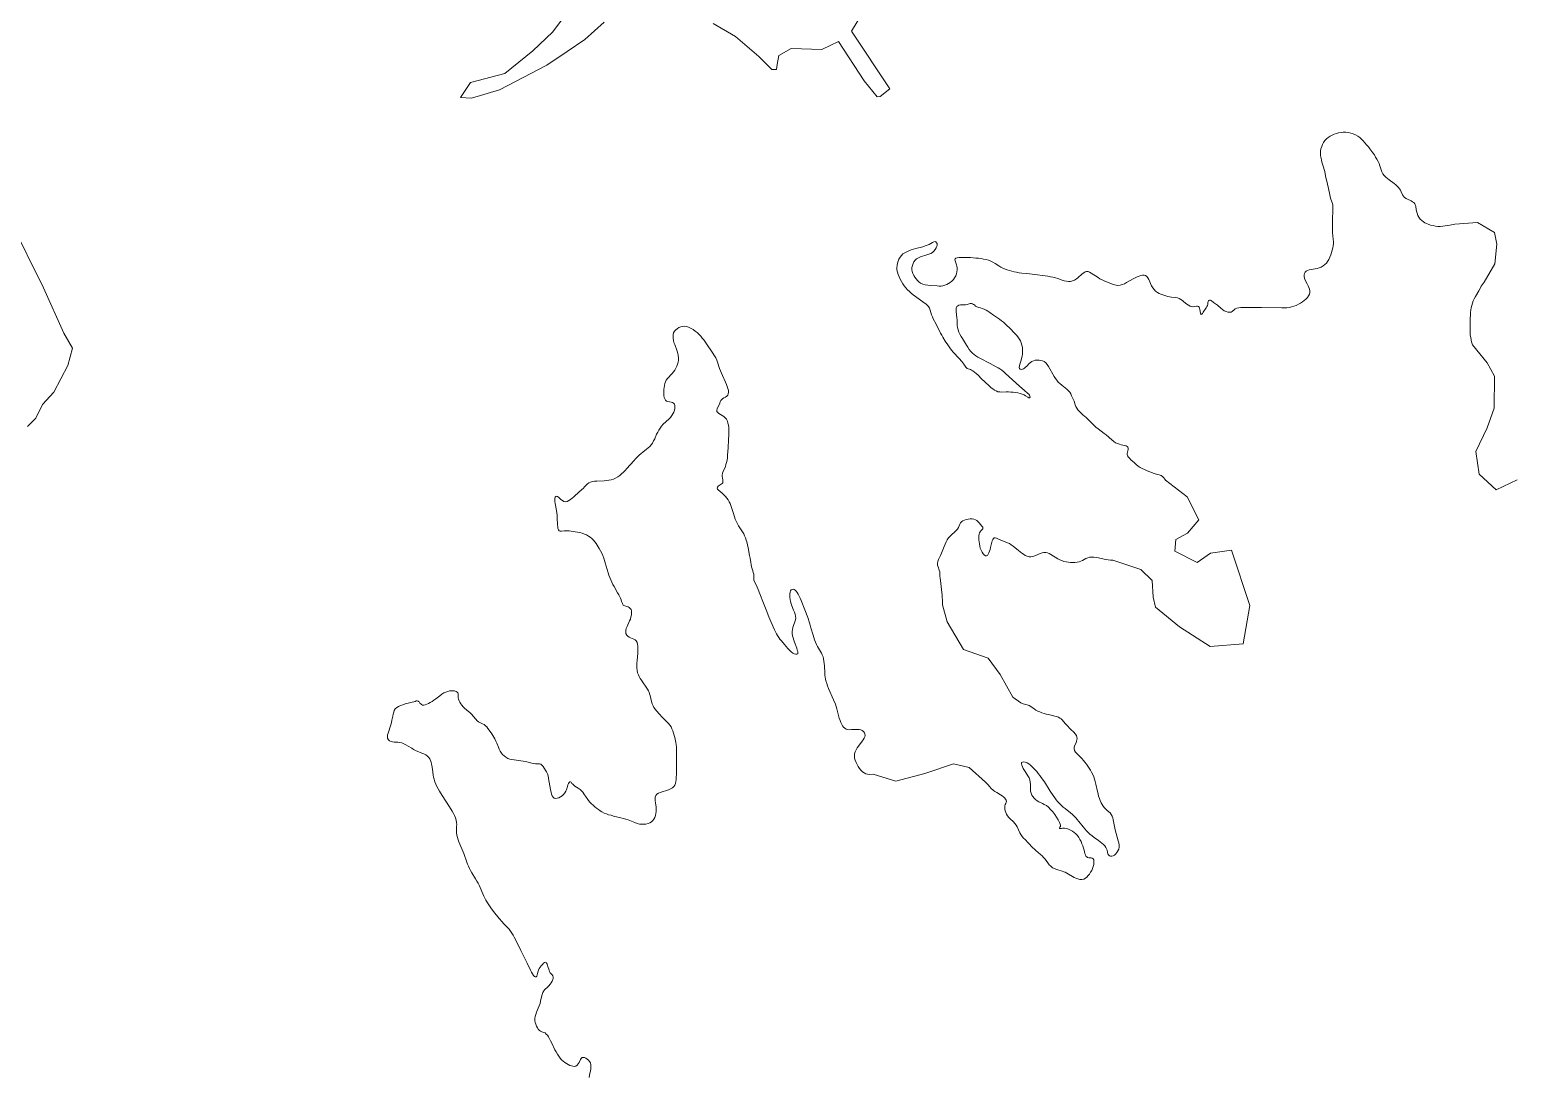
# Model space of a CAD drawing. Header units: metres. Extents: x 793723 to 812165, y 297650 to 314276.
# Drawn here: x 803831 to 805214, y 299625 to 300599 of the extents above; entities that cross this region are included whole.
import ezdxf

# ---------------------------------------------------------------- set-up
doc = ezdxf.new("R2010")
doc.units = ezdxf.units.M

msp = doc.modelspace()

# ---------------------------------------------------------------- linework, layer by layer
at = {"linetype": 'Continuous', "lineweight": 13}
for points in [[(804466.84, 300604.57), (804487.45, 300592.34), (804509.42, 300573.8), (804521.46, 300561.65), (804525.58, 300561.66), (804526.46, 300566.2), (804527.78, 300574.72), (804539.45, 300581.06), (804567.82, 300580.35), (804583.27, 300587.57), (804607.39, 300551.11), (804619.33, 300536.09), (804622, 300536.54), (804631.11, 300543.75), (804595.6, 300597.23), (804619.66, 300637.45)], [(804331.17, 300614.89), (804317.74, 300596.71), (804299.09, 300578.96), (804272.99, 300557.77), (804241.07, 300549.51), (804231.64, 300535.65), (804241.88, 300534.9), (804268.01, 300542.71), (804312.14, 300565.71), (804330.92, 300578.37), (804347.36, 300589.47), (804365.35, 300605.67)], [(805048.61, 300502.76), (805046.5, 300502.2), (805044.5, 300501.42), (805042.5, 300500.53), (805040.61, 300499.53), (805038.83, 300498.42), (805037.28, 300497.09), (805035.83, 300495.54), (805034.61, 300493.76), (805033.62, 300491.88), (805032.84, 300490), (805032.18, 300487.89), (805031.85, 300485.79), (805031.74, 300483.8), (805031.75, 300481.92), (805031.97, 300479.92), (805032.54, 300477.6), (805033.1, 300475.39), (805034.55, 300470.86), (805035.23, 300468.64), (805035.68, 300466.65), (805036.8, 300460.9), (805037.25, 300458.8), (805039.16, 300450.84), (805040.29, 300444.97), (805040.74, 300443.43), (805041.18, 300441.88), (805042.3, 300438.56), (805042.75, 300436.9), (805043.09, 300435.35), (805043.21, 300433.69), (805043.21, 300432.03), (805043.11, 300428.6), (805043.01, 300424.07), (805042.92, 300414.44), (805043.03, 300412), (805043.04, 300409.57), (805043.27, 300407.13)], [(805107.95, 300445.02), (805106.71, 300447.89), (805106.04, 300449.22), (805105.15, 300450.54), (805104.26, 300451.87), (805103.14, 300453.08), (805101.8, 300454.3), (805100.35, 300455.51), (805095.67, 300458.82), (805094.11, 300460.04), (805092.44, 300461.47), (805090.88, 300462.91), (805089.65, 300464.67), (805088.76, 300466.33), (805088.08, 300468.21), (805086.85, 300472.08), (805086.18, 300474.07), (805085.28, 300476.06), (805084.17, 300478.16), (805083.05, 300480.15), (805081.82, 300482.14), (805080.48, 300484.02), (805077.69, 300487.88), (805076.24, 300489.76), (805074.68, 300491.64), (805073.12, 300493.52), (805071.55, 300495.17), (805069.88, 300496.83), (805068.21, 300498.38), (805066.31, 300499.7), (805064.31, 300500.8), (805062.08, 300501.79), (805059.85, 300502.45), (805057.63, 300503), (805055.29, 300503.22), (805052.95, 300503.32), (805050.84, 300503.09), (805048.61, 300502.76)], [(805181.25, 300359.97), (805184.13, 300363.85), (805193.89, 300380.81), (805195.63, 300399.07), (805193.71, 300409.8), (805177.78, 300419.17), (805156.75, 300417.57), (805152.19, 300416.79), (805149.96, 300416.34), (805147.63, 300416), (805145.4, 300415.78), (805143.06, 300415.66), (805140.84, 300415.66), (805138.61, 300415.87), (805136.39, 300416.31), (805134.16, 300416.86), (805132.04, 300417.63), (805130.37, 300418.18), (805128.93, 300418.84), (805127.48, 300419.72), (805125.92, 300421.04), (805124.47, 300422.48), (805123.35, 300424.14), (805122.34, 300425.91), (805121.56, 300427.78), (805121, 300429.66), (805120.66, 300431.21), (805120.32, 300434.09), (805120.1, 300435.42), (805119.54, 300436.63), (805118.64, 300437.74), (805117.42, 300438.62), (805115.97, 300439.5), (805112.74, 300440.93), (805111.29, 300441.7), (805109.95, 300442.59), (805108.84, 300443.69), (805107.95, 300445.02)], [(803828.84, 300229.32), (803836.72, 300237.2), (803842.92, 300249.94), (803853.47, 300261.36), (803866.66, 300286.17), (803870.74, 300302.45), (803862.92, 300316.27), (803843.79, 300358.38), (803813.05, 300420.39)], [(805043.27, 300407.13), (805043.61, 300403.37), (805043.84, 300401.49), (805043.84, 300399.72), (805043.62, 300397.62), (805043.29, 300395.63), (805042.74, 300393.52), (805042.08, 300391.31), (805041.42, 300389.09), (805040.53, 300386.88), (805039.53, 300384.77), (805038.31, 300382.89), (805037.2, 300381.34), (805035.76, 300380.12), (805034.09, 300378.79), (805032.32, 300377.79), (805030.43, 300377.12), (805028.65, 300376.56), (805026.64, 300376.22), (805022.97, 300375.66), (805021.19, 300375.21), (805019.64, 300374.66), (805018.42, 300373.99), (805017.42, 300372.99), (805016.75, 300371.77), (805016.42, 300370.45), (805016.42, 300369.01), (805016.87, 300367.35), (805017.54, 300365.69), (805019.44, 300362.26), (805020.34, 300360.38), (805021.01, 300358.84), (805021.46, 300357.18), (805021.68, 300355.52), (805021.69, 300353.97), (805021.36, 300352.42), (805020.58, 300350.87), (805019.58, 300349.32)], [(804651.97, 300373.71), (804651.64, 300375.48), (804651.74, 300377.48), (804652.07, 300379.36), (804652.74, 300381.13), (804653.51, 300382.79), (804654.62, 300384.23), (804655.95, 300385.45), (804657.73, 300386.45), (804659.62, 300387.23), (804665.51, 300389.02), (804667.41, 300389.68), (804669.18, 300390.35), (804670.74, 300391.35), (804672.18, 300392.57), (804673.4, 300394.01), (804674.29, 300395.56), (804674.96, 300397), (804675.17, 300398.44), (804675.06, 300399.55), (804674.61, 300400.43), (804673.94, 300401.1), (804673.17, 300401.43), (804672.05, 300401.2), (804670.83, 300400.54), (804669.39, 300399.76), (804667.72, 300398.87), (804665.94, 300398.09), (804664.05, 300397.42), (804661.94, 300396.75), (804655.37, 300395.08), (804653.15, 300394.41), (804651.04, 300393.74), (804648.93, 300392.96), (804646.92, 300392.07), (804645.03, 300391.07), (804643.37, 300389.96), (804641.92, 300388.63)], [(804641.92, 300388.63), (804640.59, 300386.97), (804639.6, 300385.19), (804638.82, 300383.31), (804638.27, 300381.43), (804637.83, 300379.32), (804637.72, 300377.33), (804637.73, 300375.23), (804638.18, 300373.02), (804638.85, 300370.81), (804639.74, 300368.6), (804640.75, 300366.5), (804641.87, 300364.28), (804643.1, 300362.3), (804644.55, 300360.31), (804646, 300358.32), (804647.56, 300356.55), (804649.35, 300354.9), (804651.13, 300353.35), (804652.91, 300351.92), (804658.37, 300347.94), (804663.17, 300344.64), (804664.5, 300343.64), (804665.84, 300342.43), (804666.96, 300341.1), (804667.96, 300339.45), (804668.75, 300337.57), (804669.98, 300333.47), (804670.76, 300331.37), (804671.55, 300329.72), (804674.23, 300324.63), (804678.37, 300316.34), (804679.37, 300314.46), (804680.49, 300312.58), (804682.72, 300308.94), (804685.07, 300305.29), (804686.3, 300303.41), (804687.63, 300301.64)], [(804699.35, 300386.77), (804697.23, 300386.76), (804695.34, 300386.65), (804693.67, 300386.42), (804692.45, 300385.98), (804691.79, 300385.31), (804691.56, 300384.54), (804691.79, 300383.65), (804693.13, 300380), (804693.47, 300378.57), (804693.7, 300377.13), (804693.81, 300375.25), (804693.48, 300373.36), (804693.04, 300371.37), (804692.38, 300369.49), (804691.38, 300367.72), (804690.27, 300366.05), (804688.94, 300364.72), (804687.38, 300363.5), (804685.72, 300362.39), (804684.05, 300361.5), (804682.27, 300360.83), (804680.49, 300360.28), (804678.82, 300360.05), (804677.04, 300360.05), (804675.26, 300360.16), (804668.69, 300360.69), (804666.36, 300361.02), (804664.02, 300361.35), (804661.9, 300362.01), (804659.79, 300362.89), (804658.23, 300363.88), (804656.78, 300365.2), (804655.55, 300366.75), (804654.32, 300368.3), (804653.32, 300370.06), (804652.53, 300371.83), (804651.97, 300373.71)], [(804802.89, 300365.65), (804801, 300364.87), (804799.11, 300364.42), (804797.21, 300364.42), (804795.32, 300364.63), (804793.32, 300365.07), (804791.42, 300365.73), (804787.3, 300367.05), (804785.19, 300367.71), (804782.85, 300368.26), (804780.51, 300368.8), (804778.17, 300369.24), (804773.28, 300369.89), (804768.49, 300370.55), (804758.69, 300371.63), (804753.8, 300372.17), (804751.46, 300372.5), (804749.01, 300372.94), (804746.67, 300373.37), (804744.56, 300373.92), (804742.44, 300374.47), (804740.33, 300375.24), (804738.32, 300375.9), (804736.32, 300376.78), (804734.42, 300377.77), (804732.64, 300378.88), (804728.96, 300381.19), (804727.07, 300382.29), (804725.17, 300383.29), (804722.95, 300384.05), (804720.72, 300384.71), (804718.38, 300385.26), (804716.04, 300385.59), (804713.59, 300385.91), (804711.15, 300386.13), (804706.25, 300386.56), (804701.57, 300386.77), (804699.35, 300386.77)], [(804878.36, 300355.3), (804876.91, 300356.85), (804875.79, 300358.51), (804874.67, 300360.39), (804872.1, 300366.13), (804871.21, 300367.79), (804870.09, 300369.12), (804868.87, 300369.89), (804867.64, 300370.22), (804866.19, 300370.22), (804864.64, 300369.88), (804863.08, 300369.32), (804861.19, 300368.54), (804859.41, 300367.65), (804857.52, 300366.77), (804851.3, 300363.32), (804849.3, 300362.21), (804847.3, 300361.43), (804845.29, 300360.87), (804843.29, 300360.65), (804841.62, 300360.86), (804840.06, 300361.3), (804838.39, 300361.85), (804832.6, 300364.16), (804830.6, 300365.04), (804828.59, 300365.92), (804826.59, 300366.92), (804824.91, 300367.91), (804818.56, 300372.1), (804817, 300372.98), (804815.55, 300373.53), (804814.11, 300373.64), (804812.77, 300373.3), (804811.44, 300372.53), (804810.11, 300371.53), (804806.11, 300367.87), (804804.66, 300366.76), (804802.89, 300365.65)], [(804927.12, 300345.79), (804927.01, 300345.01), (804927.01, 300344.13), (804926.9, 300343.13), (804926.57, 300342.02), (804926.02, 300340.92), (804925.24, 300339.7), (804922.69, 300335.82), (804921.91, 300334.71), (804921.25, 300333.93), (804920.69, 300333.71), (804920.36, 300334.04), (804920.02, 300334.82), (804919.57, 300338.24), (804919.23, 300339.46), (804918.79, 300340.46), (804918.23, 300341.12), (804917.45, 300341.45), (804916.33, 300341.34), (804914.22, 300341), (804913.11, 300340.89), (804911.88, 300340.99), (804910.44, 300341.43), (804908.88, 300342.2), (804907.54, 300343.2), (804904.75, 300345.51), (804903.3, 300346.51), (804901.85, 300347.5), (804900.29, 300348.38), (804898.62, 300349.04), (804896.84, 300349.37), (804893.17, 300349.8), (804891.39, 300350.02), (804889.72, 300350.46), (804883.15, 300352.66), (804881.59, 300353.32), (804880.03, 300354.09), (804878.36, 300355.3)], [(805214.6, 300179.9), (805195.25, 300170.45), (805179.42, 300185.13), (805176.15, 300206.03), (805186.78, 300228.08), (805193.19, 300246.35), (805193.46, 300276.23), (805186.75, 300288.72), (805173.25, 300305.29), (805172.35, 300308.05), (805171.79, 300310.16), (805171.45, 300312.37), (805171.11, 300314.47), (805171, 300316.57), (805170.88, 300318.67), (805170.88, 300320.89), (805170.87, 300325.2), (805170.97, 300329.63), (805171.18, 300333.61), (805171.29, 300335.61), (805171.51, 300337.82), (805171.84, 300339.92), (805172.39, 300342.03), (805173.05, 300344.24), (805173.82, 300346.24), (805174.82, 300348.34), (805175.82, 300350.34), (805178.92, 300355.65), (805180.47, 300358.53), (805181.25, 300359.97)], [(804692.78, 300338.28), (804692.89, 300339.83), (804693.44, 300340.94), (804694.33, 300341.83), (804695.44, 300342.27), (804696.78, 300342.61), (804698.22, 300342.72), (804700.34, 300342.73), (804701.45, 300342.73), (804703.01, 300343.07), (804705.79, 300343.74), (804707.01, 300343.85), (804708.13, 300343.52), (804709.02, 300343.08), (804709.8, 300342.53), (804710.8, 300341.53), (804711.47, 300341.09), (804712.14, 300340.76), (804714.03, 300340.21), (804715.48, 300339.77), (804717.15, 300339.22), (804718.82, 300338.45), (804720.6, 300337.57), (804722.39, 300336.58), (804724.06, 300335.48), (804727.62, 300333.16), (804731.3, 300330.63), (804733.2, 300329.3), (804734.98, 300327.87), (804736.76, 300326.43), (804738.21, 300325.11), (804739.77, 300323.78), (804742.67, 300320.91), (804747.25, 300316.16), (804748.81, 300314.51), (804750.15, 300312.85), (804751.49, 300311.08), (804752.6, 300309.21)], [(804760.4, 300256.22), (804760.96, 300256.11), (804761.4, 300256.33), (804761.63, 300256.77), (804761.51, 300257.55), (804761.18, 300258.43), (804760.28, 300259.43), (804759.06, 300260.42), (804756.27, 300262.85), (804751.81, 300266.82), (804738.87, 300278.85), (804737.09, 300280.4), (804735.2, 300281.94), (804733.52, 300283.05), (804731.85, 300284.04), (804730.18, 300285.03), (804724.61, 300288.12), (804714.81, 300292.96), (804712.91, 300293.96), (804711.13, 300295.06), (804709.46, 300296.27), (804707.9, 300297.6), (804706.34, 300299.25), (804704.88, 300301.13), (804703.66, 300303.12), (804702.32, 300305.11), (804698.63, 300311.19), (804697.51, 300313.17), (804696.4, 300315.27), (804695.39, 300317.26), (804694.61, 300319.37), (804694.04, 300321.47), (804693.82, 300323.24), (804693.81, 300325.01), (804693.69, 300328.55), (804693.58, 300330.65), (804692.9, 300336.51), (804692.78, 300338.28)], [(805019.58, 300349.32), (805018.14, 300347.87), (805016.59, 300346.54), (805014.92, 300345.32), (805013.03, 300344.1), (805011.14, 300343.1), (805009.14, 300342.1), (805007.03, 300341.32), (805004.91, 300340.65), (805002.8, 300340.2), (805000.47, 300339.98), (804998.24, 300339.86), (804995.9, 300339.86), (804976.76, 300340.15), (804969.31, 300340.13), (804964.41, 300340.23), (804959.74, 300340.22), (804957.62, 300340.1), (804955.62, 300339.88), (804953.84, 300339.43), (804952.28, 300338.87), (804951.28, 300338.1), (804949.51, 300336.43), (804948.51, 300335.88), (804947.17, 300335.65), (804945.61, 300335.76), (804943.94, 300336.31), (804942.27, 300337.08), (804940.6, 300338.18), (804939.04, 300339.4), (804935.92, 300342.16), (804932.13, 300344.91), (804930.12, 300346.57), (804929.34, 300347.01), (804928.56, 300347.01), (804927.9, 300346.78), (804927.45, 300346.34), (804927.12, 300345.79)], [(804430.77, 300317.99), (804429.99, 300316.55), (804429.55, 300315), (804429.44, 300313.23), (804429.56, 300311.46), (804429.89, 300309.58), (804430.34, 300307.7), (804431.02, 300305.6), (804433.26, 300299.41), (804433.93, 300297.31), (804434.38, 300295.32), (804434.61, 300293.21), (804434.5, 300291.22), (804434.17, 300289.23), (804433.62, 300287.35), (804432.95, 300285.46), (804432.07, 300283.69), (804431.07, 300281.92), (804429.85, 300280.15), (804428.63, 300278.59), (804427.19, 300277.04), (804425.74, 300275.6), (804424.3, 300274.05), (804423.19, 300272.38), (804422.42, 300270.94), (804421.86, 300269.28), (804421.42, 300267.62), (804421.09, 300265.63), (804420.87, 300263.75), (804420.77, 300261.76), (804420.77, 300259.87), (804421, 300258.1), (804421.22, 300256.44), (804421.78, 300255.01), (804422.57, 300253.9), (804423.46, 300253.13), (804424.68, 300252.58), (804426.13, 300252.25)], [(804476.75, 300256.02), (804478.2, 300256.79), (804479.42, 300257.68), (804480.31, 300258.68), (804480.86, 300259.9), (804481.08, 300261.23), (804480.97, 300262.89), (804480.52, 300264.66), (804479.84, 300266.65), (804479.06, 300268.53), (804478.17, 300270.63), (804475.37, 300276.82), (804474.48, 300278.92), (804473.58, 300281.13), (804472.8, 300283.23), (804470.89, 300289.31), (804470.22, 300291.19), (804469.21, 300293.29), (804468.1, 300295.28), (804465.86, 300298.71), (804460.73, 300306.22), (804458.05, 300309.98), (804456.71, 300311.74), (804455.26, 300313.51), (804453.7, 300315.17), (804451.91, 300316.82), (804450.13, 300318.26), (804448.23, 300319.58), (804446.23, 300320.68), (804444.33, 300321.68), (804442.33, 300322.33), (804440.33, 300322.66), (804438.43, 300322.55), (804436.65, 300322.1), (804434.99, 300321.43), (804433.32, 300320.43), (804431.99, 300319.32), (804430.77, 300317.99)], [(804687.63, 300301.64), (804688.86, 300299.99), (804690.2, 300298.44), (804695.67, 300292.59), (804698.12, 300289.83), (804699.13, 300288.5), (804700.02, 300287.29), (804701.81, 300284.63), (804702.47, 300284.08), (804703.14, 300283.53), (804706.04, 300282.32), (804707.15, 300281.77), (804708.38, 300281.11), (804709.94, 300279.89), (804711.5, 300278.57), (804713.17, 300277.02), (804716.41, 300273.82), (804719.42, 300271.06), (804723.99, 300266.87), (804725.44, 300265.54), (804726.89, 300264.33), (804728.45, 300263.34), (804730.01, 300262.46), (804731.68, 300261.8), (804733.46, 300261.58), (804735.35, 300261.47), (804739.36, 300261.59), (804741.47, 300261.6), (804743.7, 300261.49), (804745.93, 300261.27), (804748.15, 300261.06), (804750.27, 300260.62), (804752.38, 300260.18), (804754.28, 300259.52), (804756.06, 300258.86), (804757.39, 300258.09), (804759.51, 300256.66), (804760.4, 300256.22)], [(804752.6, 300309.21), (804753.39, 300307.22), (804753.95, 300305.22), (804754.4, 300303.01), (804754.52, 300300.91), (804754.63, 300298.7), (804754.41, 300296.59), (804754.2, 300294.71), (804753.75, 300292.83), (804753.2, 300291.06), (804752.21, 300287.4), (804751.77, 300285.74), (804751.55, 300284.3), (804751.77, 300283.31), (804752.44, 300282.76), (804753.33, 300282.54), (804754.56, 300282.76), (804755.56, 300283.21), (804756.45, 300283.76), (804757.45, 300284.65), (804758.56, 300285.65), (804760.66, 300287.98), (804761.89, 300288.98), (804763.11, 300289.86), (804764.78, 300290.53), (804766.44, 300290.98), (804768.34, 300291.09), (804770.12, 300291.1), (804771.68, 300290.88), (804773.23, 300290.44), (804774.68, 300289.78), (804776.13, 300288.57), (804777.36, 300287.02), (804778.59, 300285.25), (804783.95, 300276.08), (804785.18, 300274.2), (804786.41, 300272.43), (804787.74, 300270.78)], [(804787.74, 300270.78), (804789.31, 300269.34), (804790.98, 300268.02), (804794.21, 300265.37), (804795.88, 300264.15), (804797.22, 300262.72), (804798.56, 300261.28), (804799.45, 300259.74), (804800.24, 300258.08), (804802.47, 300252.99), (804803.59, 300249.68), (804804.27, 300248.02), (804805.05, 300246.47), (804806.16, 300244.81), (804807.61, 300243.38), (804809.06, 300241.83), (804810.63, 300240.4), (804813.86, 300237.64), (804815.42, 300236.2), (804816.98, 300234.77), (804819.55, 300231.9), (804821.11, 300230.35), (804822.89, 300228.8), (804824.79, 300227.37), (804830.47, 300222.96), (804832.37, 300221.52), (804837.61, 300217), (804839.39, 300215.56), (804841.18, 300214.35), (804842.96, 300213.47), (804844.63, 300212.81), (804846.41, 300212.37), (804849.53, 300211.71), (804850.86, 300211.27), (804851.98, 300210.83), (804852.65, 300210.28), (804852.87, 300209.62), (804852.87, 300208.84)], [(804475.71, 300177.11), (804475.93, 300178.11), (804475.81, 300179.33), (804475.36, 300181.65), (804475.14, 300182.87), (804475.14, 300184.2), (804475.47, 300185.86), (804476.02, 300187.52), (804478.12, 300192.28), (804478.67, 300193.94), (804479.23, 300196.05), (804479.67, 300198.15), (804480, 300200.36), (804480.21, 300202.58), (804480.75, 300209.66), (804481.18, 300216.85), (804481.28, 300221.61), (804481.39, 300223.94), (804481.38, 300226.26), (804481.27, 300228.47), (804481.04, 300230.58), (804480.59, 300232.57), (804480.03, 300234.45), (804479.25, 300236.1), (804478.02, 300237.43), (804476.57, 300238.64), (804472.11, 300241.4), (804471, 300242.39), (804470.33, 300243.39), (804470.21, 300244.6), (804470.54, 300245.93), (804471.21, 300247.37), (804472.54, 300250.25), (804473.42, 300252.47), (804473.87, 300253.47), (804474.42, 300254.35), (804475.53, 300255.24), (804476.75, 300256.02)], [(804426.13, 300252.25), (804427.58, 300252.03), (804428.91, 300251.7), (804430.03, 300251.15), (804430.7, 300250.27), (804431.03, 300249.05), (804431.15, 300247.72), (804431.04, 300246.18), (804430.71, 300244.51), (804430.16, 300242.85), (804429.38, 300241.19), (804428.38, 300239.64), (804427.05, 300237.87), (804425.5, 300236.31), (804420.39, 300231.43), (804418.84, 300229.77), (804417.39, 300228), (804416.17, 300226.11), (804415.18, 300224.12), (804414.18, 300222.12), (804412.41, 300218.03), (804411.41, 300216.03), (804410.41, 300214.04), (804409.19, 300212.26), (804407.86, 300210.82), (804406.31, 300209.49), (804404.75, 300208.16), (804401.42, 300205.61), (804399.75, 300204.28), (804397.98, 300202.61), (804396.31, 300201.06), (804394.65, 300199.28), (804392.98, 300197.51), (804386.54, 300190.3), (804384.88, 300188.53), (804383.32, 300186.86), (804381.55, 300185.2), (804379.88, 300183.76)], [(804852.87, 300208.84), (804852.76, 300208.07), (804852.1, 300205.63), (804851.77, 300204.41), (804851.88, 300203.2), (804852.33, 300202.09), (804853.11, 300200.88), (804854.23, 300199.66), (804855.46, 300198.45), (804858.58, 300195.47), (804860.36, 300193.92), (804862.26, 300192.49), (804864.04, 300191.38), (804865.93, 300190.28), (804867.94, 300189.29), (804869.94, 300188.41), (804871.95, 300187.53), (804873.95, 300186.76), (804875.96, 300185.99), (804877.85, 300185.44), (804881.75, 300184.34), (804883.42, 300183.68), (804884.76, 300182.8), (804885.98, 300181.7), (804886.88, 300180.48), (804887.66, 300179.38), (804907.61, 300164.04), (804918.68, 300142.49), (804908.02, 300130.29), (804897.13, 300124.4), (804896.15, 300113.44), (804917.1, 300102.98), (804929.54, 300111.64), (804948.9, 300114.34), (804966.15, 300062.92), (804959.78, 300027.16), (804928.96, 300024.77), (804900.54, 300042.96)], [(804379.88, 300183.76), (804377.99, 300182.43), (804376.1, 300181.32), (804374.1, 300180.43), (804371.99, 300179.87), (804369.76, 300179.42), (804367.54, 300179.08), (804365.32, 300178.86), (804358.64, 300178.62), (804356.53, 300178.39), (804354.52, 300178.17), (804352.74, 300177.61), (804351.08, 300176.94), (804349.74, 300175.83), (804347.19, 300173.28), (804346.08, 300172.06), (804342.19, 300168.62), (804337.31, 300164.08), (804335.75, 300162.74), (804334.09, 300161.41), (804332.53, 300160.41), (804330.97, 300159.75), (804329.53, 300159.41), (804327.97, 300159.74), (804326.52, 300160.51), (804325.18, 300161.5), (804322.95, 300163.6), (804321.95, 300164.37), (804321.06, 300164.59), (804320.39, 300164.37), (804319.95, 300163.7), (804319.62, 300162.82), (804319.51, 300161.38), (804319.62, 300159.61), (804319.96, 300157.73), (804321.2, 300151.31), (804321.43, 300148.99), (804321.66, 300146.78)], [(804502.48, 300098.94), (804502.03, 300100.93), (804501.69, 300102.81), (804501.13, 300107.01), (804500.68, 300109.34), (804499.21, 300116.42), (804497.98, 300122.06), (804497.53, 300123.72), (804496.86, 300125.71), (804496.07, 300127.58), (804495.18, 300129.46), (804494.17, 300131.34), (804492.94, 300133.22), (804490.49, 300136.87), (804489.37, 300138.75), (804488.36, 300140.63), (804487.81, 300141.95), (804487.36, 300143.28), (804485.68, 300148.59), (804484.33, 300152.24), (804483.1, 300155.88), (804482.54, 300157.76), (804481.76, 300159.42), (804480.75, 300161.19), (804479.64, 300162.74), (804478.41, 300164.17), (804477.07, 300165.61), (804475.62, 300166.93), (804472.94, 300169.25), (804471.72, 300170.24), (804470.94, 300171.24), (804470.6, 300172.12), (804470.82, 300173.01), (804471.38, 300173.78), (804472.26, 300174.56), (804474.26, 300175.78), (804475.15, 300176.34), (804475.71, 300177.11)], [(804321.66, 300146.78), (804321.77, 300144.45), (804322.01, 300138.04), (804322.24, 300136.15), (804322.46, 300134.5), (804322.91, 300133.17), (804323.58, 300132.28), (804324.58, 300131.96), (804325.81, 300131.96), (804328.14, 300132.3), (804329.48, 300132.41), (804331.15, 300132.41), (804332.82, 300132.31), (804334.71, 300132.09), (804338.49, 300131.43), (804342.72, 300130.67), (804344.95, 300130.12), (804347.18, 300129.35), (804348.96, 300128.58), (804350.74, 300127.48), (804352.41, 300126.37), (804353.98, 300125.05), (804355.42, 300123.61), (804356.88, 300122.07), (804357.99, 300120.63), (804359, 300119.09), (804359.89, 300117.54), (804360.9, 300115.88), (804362.01, 300113.78), (804363.13, 300111.57), (804364.14, 300109.25), (804365.03, 300106.93), (804365.82, 300104.72), (804366.49, 300102.5), (804369.18, 300093.21), (804369.85, 300091), (804370.64, 300088.79), (804371.53, 300086.58)], [(804713.97, 300123.87), (804713.96, 300125.75), (804714.07, 300127.53), (804714.18, 300129.07), (804714.62, 300130.4), (804715.06, 300131.4), (804715.62, 300132.07), (804716.17, 300132.73), (804716.84, 300133.18), (804717.28, 300133.73), (804717.73, 300134.28), (804717.72, 300134.84), (804717.5, 300135.72), (804716.83, 300136.61), (804714.15, 300139.7), (804713.26, 300140.8), (804712.14, 300141.8), (804710.92, 300142.57), (804709.36, 300143.12), (804707.58, 300143.33), (804705.8, 300143.44), (804703.91, 300143.22), (804702.13, 300142.88), (804700.46, 300142.32), (804699.13, 300141.77), (804698.01, 300140.99), (804697.01, 300139.88), (804696.35, 300138.44), (804694.91, 300135.45), (804694.02, 300134.01), (804692.91, 300132.57), (804691.58, 300131.24), (804688.58, 300128.57), (804687.14, 300127.24), (804685.81, 300125.69), (804684.48, 300123.92), (804683.48, 300121.92), (804682.48, 300119.82)], [(804682.48, 300119.82), (804681.6, 300117.71), (804679.05, 300111.4), (804678.17, 300109.41), (804676.39, 300105.53), (804675.73, 300103.76), (804675.4, 300101.99), (804675.52, 300100.33), (804675.97, 300098.67), (804677.08, 300095.68), (804677.53, 300094.24), (804677.76, 300092.92), (804677.77, 300090.15), (804677.88, 300088.16), (804678.11, 300086.17), (804679.47, 300074.99), (804679.7, 300072.67), (804679.92, 300070.35), (804680.04, 300067.91), (804680.05, 300063.6), (804684.54, 300047.78), (804699.73, 300021.92), (804722.67, 300013.9), (804733.72, 299998.54), (804745.68, 299977.54), (804752.92, 299972.25), (804755.26, 299971.26), (804758.94, 299970.27), (804760.61, 299969.72), (804762.17, 299968.84), (804765.29, 299966.63), (804766.96, 299965.53), (804768.74, 299964.54), (804770.64, 299963.77), (804772.53, 299963), (804774.64, 299962.34), (804776.65, 299961.68), (804778.76, 299961.24)], [(804764.08, 300108.49), (804762.41, 300108.16), (804760.74, 300108.15), (804758.96, 300108.59), (804757.17, 300109.47), (804755.39, 300110.58), (804753.83, 300111.68), (804750.71, 300114.11), (804745.92, 300118.08), (804744.13, 300119.29), (804742.46, 300120.4), (804740.57, 300121.28), (804736.89, 300122.6), (804735.11, 300123.26), (804730.43, 300125.46), (804729.21, 300125.9), (804728.21, 300125.79), (804727.43, 300125.23), (804726.87, 300124.34), (804726.43, 300123.13), (804725.99, 300121.8), (804724.89, 300116.82), (804724.45, 300115.04), (804723.89, 300113.27), (804723.34, 300111.72), (804722.56, 300110.5), (804721.9, 300109.51), (804721.01, 300109.06), (804720.01, 300109.17), (804719.01, 300109.83), (804717.89, 300111.05), (804716.88, 300112.48), (804715.99, 300114.25), (804715.21, 300116.13), (804714.76, 300118.12), (804714.42, 300120.11), (804714.19, 300121.99), (804713.97, 300123.87)], [(804900.54, 300042.96), (804878.24, 300061.17), (804876.11, 300070.68), (804875.18, 300086.17), (804864.7, 300096.33), (804838.53, 300105.01), (804836.42, 300105.12), (804834.19, 300105.33), (804831.85, 300105.77), (804825.17, 300107.19), (804823.06, 300107.52), (804820.94, 300107.85), (804818.83, 300107.95), (804816.82, 300107.73), (804815.27, 300107.17), (804813.6, 300106.5), (804810.49, 300104.84), (804808.82, 300104.06), (804807.15, 300103.5), (804805.26, 300103.05), (804803.37, 300102.83), (804801.37, 300102.71), (804799.25, 300102.82), (804797.25, 300103.04), (804795.13, 300103.47), (804793.13, 300103.91), (804791.13, 300104.57), (804789.23, 300105.34), (804787.45, 300106.22), (804780.88, 300110.3), (804779.32, 300111.18), (804777.76, 300111.85), (804776.09, 300112.17), (804774.42, 300112.17), (804772.75, 300111.72), (804770.97, 300111.17), (804765.86, 300109.05), (804764.08, 300108.49)], [(804542.37, 300028.65), (804544.49, 300023.01), (804545.05, 300021.35), (804545.5, 300019.91), (804545.62, 300018.7), (804545.4, 300017.81), (804544.62, 300017.48), (804543.62, 300017.48), (804542.28, 300017.91), (804540.94, 300018.58), (804539.38, 300019.79), (804537.82, 300021.22), (804536.15, 300022.88), (804534.59, 300024.65), (804533.02, 300026.53), (804530.23, 300029.95), (804528.89, 300031.61), (804527.78, 300033.15), (804526.66, 300034.81), (804525.66, 300036.58), (804524.76, 300038.35), (804523.87, 300040.23), (804520.4, 300047.96), (804518.61, 300052.17), (804516.04, 300058.91), (804513.57, 300065.1), (804510.33, 300073.73), (804508.76, 300077.82), (804507.87, 300079.81), (804506.97, 300081.58), (804505.29, 300084.78), (804504.73, 300086.33), (804504.62, 300087.66), (804504.5, 300090.42), (804504.5, 300091.86), (804504.16, 300093.52), (804503.6, 300095.18), (804502.48, 300098.94)], [(804371.53, 300086.58), (804372.43, 300084.48), (804373.55, 300082.49), (804374.66, 300080.5), (804377.9, 300074.75), (804379.02, 300072.88), (804379.91, 300071), (804380.59, 300069.56), (804381.14, 300068.12), (804381.59, 300066.68), (804382.38, 300064.58), (804382.71, 300063.81), (804383.16, 300063.15), (804383.83, 300062.71), (804384.5, 300062.49), (804386.5, 300061.94), (804387.61, 300061.5), (804388.62, 300060.84), (804389.62, 300060.06), (804390.4, 300059.18), (804390.85, 300057.74), (804390.96, 300056.08), (804390.75, 300054.2), (804390.31, 300052.21), (804389.75, 300050.21), (804388.98, 300048.44), (804386.65, 300043.13), (804385.99, 300041.46), (804385.55, 300039.8), (804385.44, 300038.25), (804385.67, 300036.7), (804386.34, 300035.27), (804387.34, 300034.16), (804388.57, 300033.28), (804389.9, 300032.62), (804392.91, 300031.52), (804394.14, 300030.75), (804395.25, 300029.87)], [(804554.78, 300051.58), (804552.09, 300058.66), (804548.51, 300067.62), (804547.73, 300069.61), (804546.83, 300071.6), (804545.94, 300073.36), (804545.04, 300074.91), (804544.15, 300076.24), (804543.04, 300077.23), (804542.14, 300077.67), (804541.14, 300077.89), (804540.25, 300077.78), (804539.47, 300077.33), (804538.81, 300076.45), (804538.37, 300075.23), (804538.15, 300073.68), (804538.04, 300072.02), (804538.04, 300070.25), (804538.27, 300068.37), (804538.61, 300066.49), (804539.28, 300064.5), (804539.95, 300062.51), (804541.63, 300058.53), (804542.41, 300056.65), (804542.97, 300054.77), (804543.42, 300052.89), (804543.54, 300051.01), (804543.32, 300049.34), (804542.77, 300047.57), (804541.44, 300044.14), (804540.89, 300042.37), (804540.45, 300040.6), (804540.23, 300038.71), (804540.34, 300036.72), (804540.68, 300034.73), (804541.13, 300032.63), (804541.69, 300030.64), (804542.37, 300028.65)], [(804590.51, 299947.87), (804589.28, 299948.64), (804588.17, 299949.63), (804587.17, 299950.85), (804586.38, 299952.17), (804585.49, 299954.05), (804584.82, 299955.93), (804584.14, 299958.03), (804581.9, 299966.66), (804581.23, 299968.87), (804580.44, 299970.86), (804578.88, 299974.95), (804574.18, 299985.67), (804573.17, 299988), (804572.39, 299990.32), (804571.71, 299992.64), (804571.38, 299994.3), (804571.04, 299996.07), (804570.81, 299997.84), (804570.7, 300000.05), (804570.35, 300006.69), (804570.12, 300008.9), (804569.89, 300011.12), (804569.55, 300013.22), (804568.99, 300015.21), (804568.32, 300016.87), (804567.54, 300018.41), (804566.76, 300019.96), (804563.74, 300024.82), (804562.85, 300026.59), (804561.84, 300028.58), (804561.06, 300030.79), (804560.38, 300033.01), (804559.71, 300035.22), (804557.8, 300042.07), (804557.13, 300044.4), (804556.46, 300046.83), (804554.78, 300051.58)], [(804395.25, 300029.87), (804396.03, 300028.54), (804396.48, 300026.88), (804396.71, 300025), (804396.83, 300023.01), (804396.72, 300020.79), (804396.61, 300018.58), (804396.07, 300011.72), (804395.86, 300009.28), (804395.86, 300006.96), (804395.87, 300004.75), (804396.09, 300002.42), (804396.54, 300000.32), (804397.22, 299998.44), (804398, 299996.67), (804399, 299995.02), (804400.01, 299993.25), (804401.13, 299991.7), (804404.59, 299986.73), (804405.7, 299985.07), (804406.6, 299983.41), (804407.16, 299982.09), (804407.6, 299980.76), (804408.16, 299978.99), (804409.51, 299973.46), (804410.07, 299971.47), (804410.86, 299969.59), (804411.75, 299968.04), (804412.76, 299966.39), (804413.98, 299964.95), (804416.55, 299961.86), (804419.34, 299958.88), (804423.69, 299954.46), (804425.14, 299952.91), (804426.37, 299951.37), (804427.59, 299949.82), (804428.49, 299948.16), (804429.38, 299946.17)], [(804240.61, 299962.9), (804237.27, 299965.88), (804235.6, 299967.31), (804234.37, 299968.64), (804233.14, 299969.96), (804232.14, 299971.29), (804231.24, 299972.73), (804230.46, 299974.16), (804229.9, 299975.6), (804229.68, 299976.93), (804229.67, 299979.58), (804229.56, 299980.69), (804229.22, 299981.57), (804228.66, 299982.24), (804227.66, 299982.9), (804226.32, 299983.34), (804224.77, 299983.56), (804223.1, 299983.44), (804221.43, 299983.33), (804219.87, 299982.88), (804218.2, 299982.32), (804216.31, 299981.43), (804214.42, 299980.21), (804212.54, 299978.88), (804208.87, 299976), (804206.98, 299974.66), (804205.32, 299973.55), (804203.65, 299972.55), (804202.09, 299971.66), (804200.42, 299971), (804198.98, 299970.44), (804197.64, 299970.22), (804196.42, 299970.21), (804195.53, 299970.65), (804194.75, 299971.21), (804194.08, 299971.87), (804193.3, 299973.08), (804192.85, 299973.52)], [(804192.85, 299973.52), (804192.29, 299973.86), (804191.52, 299973.96), (804190.63, 299973.96), (804189.62, 299973.63), (804180.28, 299971.17), (804178.06, 299970.5), (804176.06, 299969.84), (804174.17, 299968.95), (804172.5, 299967.95), (804171.06, 299966.61), (804170.17, 299965.17), (804169.62, 299963.51), (804169.06, 299961.74), (804168.74, 299959.86), (804167.97, 299955.98), (804167.52, 299953.99), (804166.97, 299951.89), (804166.31, 299949.89), (804164.98, 299945.91), (804164.43, 299944.14), (804163.99, 299942.36), (804163.88, 299940.7), (804164, 299939.27), (804164.67, 299937.94), (804165.78, 299936.84), (804167.23, 299936.17), (804168.57, 299935.85), (804170.13, 299935.74), (804173.46, 299935.64), (804175.13, 299935.42), (804177.14, 299934.87), (804179.14, 299934.1), (804181.04, 299933.11), (804183.04, 299932.01), (804186.5, 299929.91), (804188.17, 299928.92), (804190.06, 299928.04)], [(804305.26, 299915.35), (804304.15, 299915.46), (804301.48, 299915.56), (804299.81, 299915.78), (804298.03, 299916.22), (804292.13, 299917.76), (804290.12, 299918.08), (804288.01, 299918.41), (804281.66, 299919.06), (804279.66, 299919.39), (804277.66, 299919.94), (804275.65, 299920.6), (804273.87, 299921.59), (804272.31, 299922.8), (804270.97, 299924.02), (804269.85, 299925.56), (804268.74, 299927.22), (804267.84, 299928.99), (804267.06, 299930.98), (804265.49, 299934.85), (804264.71, 299936.73), (804263.82, 299938.61), (804262.92, 299940.26), (804261.92, 299941.92), (804260.8, 299943.47), (804258.57, 299946.67), (804257.34, 299948.22), (804256.22, 299949.77), (804255, 299950.98), (804253.66, 299952.08), (804252.32, 299952.74), (804249.76, 299953.96), (804248.53, 299954.62), (804247.2, 299955.61), (804245.97, 299956.94), (804243.51, 299959.92), (804242.18, 299961.35), (804240.61, 299962.9)], [(804778.76, 299961.24), (804784.55, 299959.92), (804786.22, 299959.49), (804787.9, 299958.83), (804789.34, 299958.05), (804790.46, 299957.28), (804791.35, 299956.4), (804794.25, 299953.09), (804795.48, 299951.76), (804799.49, 299947.56), (804802.28, 299944.8), (804803.51, 299943.37), (804804.63, 299941.93), (804805.19, 299940.38), (804805.3, 299939.17), (804805.19, 299937.95), (804804.86, 299936.73), (804804.31, 299935.18), (804802.98, 299932.19), (804802.54, 299930.75), (804802.54, 299929.42), (804802.99, 299927.87), (804803.88, 299926.44), (804805.11, 299925), (804809.79, 299920.37), (804811.24, 299918.71), (804812.58, 299917.05), (804814.03, 299915.28), (804815.37, 299913.41), (804816.6, 299911.53), (804817.83, 299909.65), (804818.84, 299907.66), (804819.84, 299905.56), (804820.74, 299903.46), (804821.41, 299901.25), (804822.08, 299899.04), (804822.64, 299896.71), (804824.22, 299889.86)], [(804429.38, 299946.17), (804429.94, 299944.07), (804431.07, 299939.87), (804431.85, 299936.88), (804432.19, 299935.34), (804432.42, 299933.34), (804432.64, 299931.13), (804432.65, 299928.92), (804432.56, 299919.84), (804432.8, 299910.22), (804432.81, 299907.89), (804432.81, 299906.12), (804432.48, 299902.58), (804432.38, 299900.81), (804432.05, 299898.93), (804431.61, 299897.16), (804431.05, 299895.61), (804430.17, 299894.28), (804428.83, 299893.06), (804427.17, 299892.17), (804425.39, 299891.39), (804423.39, 299890.72), (804419.38, 299889.49), (804417.49, 299888.82), (804415.83, 299888.05), (804414.38, 299887.16), (804413.38, 299885.94), (804412.83, 299884.5), (804412.72, 299882.95), (804412.84, 299881.07), (804413.06, 299879.19), (804413.63, 299875.09), (804413.86, 299873.1), (804413.75, 299871), (804413.53, 299869.12), (804413.09, 299867.46), (804412.43, 299865.69), (804411.65, 299864.13)], [(804663.83, 299906.64), (804636.69, 299899.28), (804615.53, 299905.76), (804611.86, 299905.53), (804610.3, 299905.75), (804608.74, 299906.3), (804607.18, 299907.07), (804605.73, 299908.06), (804604.28, 299909.5), (804602.95, 299911.15), (804601.72, 299912.92), (804600.6, 299914.91), (804599.71, 299916.79), (804598.92, 299918.78), (804598.36, 299920.77), (804598.13, 299922.76), (804598.24, 299924.76), (804598.79, 299926.64), (804599.68, 299928.52), (804600.9, 299930.29), (804602.01, 299931.96), (804605.45, 299936.5), (804606.45, 299937.83), (804607.22, 299939.27), (804607.78, 299940.6), (804608.11, 299941.93), (804607.99, 299943.26), (804607.43, 299944.47), (804606.65, 299945.58), (804605.54, 299946.46), (804604.2, 299947.12), (804602.64, 299947.45), (804600.97, 299947.56), (804599.19, 299947.55), (804595.52, 299947.32), (804593.74, 299947.21), (804592.07, 299947.43), (804590.51, 299947.87)], [(804190.06, 299928.04), (804195.85, 299925.51), (804197.75, 299924.74), (804199.42, 299923.74), (804200.98, 299922.64), (804202.32, 299921.43), (804203.21, 299920.1), (804203.88, 299918.55), (804204.44, 299917), (804204.89, 299915.23), (804205.12, 299913.91), (804205.57, 299910.59), (804206.36, 299904.95), (804206.7, 299902.96), (804207.15, 299901.08), (804207.82, 299898.86), (804208.72, 299896.65), (804209.83, 299894.44), (804210.95, 299892.34), (804212.18, 299890.13), (804214.75, 299885.93), (804221.45, 299875.55), (804224.02, 299871.46), (804225.14, 299869.36), (804226.14, 299867.26), (804227.04, 299865.16), (804227.82, 299863.05), (804228.16, 299860.95), (804228.27, 299859.07), (804228.17, 299857.08), (804227.95, 299853.21), (804227.96, 299851.21), (804228.3, 299849.11), (804228.86, 299847.01), (804229.53, 299844.91), (804230.31, 299842.81), (804233.11, 299836.29), (804234.01, 299834.08)], [(804336.91, 299895.84), (804336.13, 299896.61), (804335.46, 299897.27), (804334.57, 299898.38), (804334.23, 299898.6), (804333.79, 299898.71), (804333.34, 299898.59), (804332.79, 299898.04), (804332.35, 299897.26), (804331.68, 299895.82), (804331.24, 299894.49), (804330.24, 299891.39), (804329.69, 299889.95), (804328.92, 299888.51), (804327.7, 299886.96), (804326.25, 299885.74), (804324.81, 299884.74), (804323.14, 299883.96), (804321.58, 299883.41), (804320.14, 299883.29), (804318.91, 299883.62), (804317.91, 299884.51), (804317.13, 299885.83), (804316.46, 299887.38), (804316.01, 299889.26), (804315.56, 299891.25), (804315.11, 299893.46), (804314.09, 299899.99), (804313.64, 299902.2), (804313.19, 299904.19), (804312.63, 299906.18), (804311.85, 299907.95), (804311.29, 299909.06), (804309.61, 299911.6), (804308.61, 299913.03), (804307.49, 299914.25), (804306.38, 299915.02), (804305.26, 299915.35)], [(804756.88, 299845), (804755.54, 299846.43), (804754.21, 299847.98), (804753.09, 299849.64), (804752.19, 299851.4), (804749.62, 299856.82), (804748.62, 299858.48), (804747.5, 299860.03), (804746.16, 299861.57), (804743.15, 299864.22), (804741.81, 299865.55), (804740.59, 299866.98), (804739.69, 299868.53), (804739.02, 299870.08), (804738.57, 299871.73), (804738.24, 299873.28), (804738.12, 299874.83), (804738.23, 299876.27), (804738.45, 299877.49), (804738.89, 299878.71), (804739.33, 299879.7), (804739.55, 299880.81), (804739.33, 299881.7), (804738.88, 299882.58), (804738.1, 299883.57), (804737.1, 299884.57), (804735.76, 299885.67), (804734.09, 299886.66), (804730.63, 299888.76), (804728.85, 299889.86), (804727.18, 299891.07), (804725.51, 299892.62), (804723.94, 299894.28), (804722.49, 299895.93), (804720.26, 299898.47), (804704.87, 299912.16), (804690.4, 299915.56), (804663.83, 299906.64)], [(804760.28, 299915.49), (804758.84, 299916.38), (804757.17, 299917.04), (804755.72, 299917.25), (804754.49, 299917.14), (804753.72, 299916.59), (804753.5, 299915.59), (804753.83, 299914.37), (804754.39, 299912.83), (804755.29, 299911.17), (804756.29, 299909.4), (804758.64, 299905.97), (804759.64, 299904.21), (804760.65, 299902.44), (804761.32, 299900.56), (804761.77, 299898.46), (804761.89, 299896.35), (804762.01, 299892.04), (804762.12, 299889.94), (804762.57, 299888.06), (804763.24, 299886.4), (804764.14, 299884.96), (804765.36, 299883.53), (804766.7, 299882.2), (804768.26, 299881.1), (804769.82, 299880.22), (804773.17, 299878.67), (804774.84, 299877.79), (804776.73, 299876.69), (804778.63, 299875.15), (804780.63, 299873.05), (804782.64, 299870.73), (804784.54, 299868.3), (804786.21, 299865.76), (804787.78, 299863.33), (804788.9, 299861), (804789.46, 299859.46), (804789.9, 299858.35)], [(804832.12, 299837.64), (804831.12, 299839.08), (804829.89, 299840.29), (804828.44, 299841.62), (804826.88, 299842.94), (804825.1, 299844.27), (804821.2, 299846.91), (804819.19, 299848.35), (804817.3, 299849.89), (804815.62, 299851.44), (804814.06, 299853.09), (804812.5, 299854.86), (804810.94, 299856.74), (804806.81, 299861.93), (804805.47, 299863.59), (804804.13, 299865.24), (804802.68, 299866.79), (804801.01, 299868.34), (804799.34, 299869.77), (804794.1, 299873.85), (804792.42, 299875.29), (804790.75, 299876.72), (804789.19, 299878.27), (804787.52, 299880.03), (804785.95, 299882.02), (804784.5, 299883.9), (804783.05, 299886), (804780.37, 299890.09), (804774.9, 299898.6), (804772, 299902.8), (804770.55, 299904.78), (804769.21, 299906.55), (804767.76, 299908.32), (804766.31, 299909.98), (804764.86, 299911.52), (804763.29, 299912.96), (804761.85, 299914.28), (804760.28, 299915.49)], [(804411.65, 299864.13), (804410.65, 299862.8), (804409.43, 299861.58), (804407.88, 299860.58), (804406.21, 299859.92), (804404.32, 299859.47), (804402.31, 299859.24), (804400.31, 299859.24), (804398.31, 299859.46), (804396.19, 299860.01), (804394.08, 299860.77), (804387.62, 299863.31), (804385.5, 299864.08), (804383.16, 299864.73), (804380.94, 299865.28), (804374.03, 299866.93), (804371.81, 299867.59), (804369.58, 299868.13), (804367.46, 299868.9), (804365.35, 299869.67), (804363.34, 299870.66), (804361.67, 299871.77), (804360, 299872.98), (804358.33, 299874.19), (804356.65, 299875.52), (804355.09, 299876.95), (804353.64, 299878.39), (804352.19, 299879.94), (804350.85, 299881.48), (804349.63, 299883.14), (804348.51, 299884.57), (804346.5, 299887.67), (804345.5, 299889.1), (804344.38, 299890.43), (804342.93, 299891.75), (804341.37, 299892.86), (804338.25, 299894.84), (804336.91, 299895.84)], [(804824.22, 299889.86), (804824.78, 299887.64), (804825.34, 299885.43), (804826.01, 299883.33), (804826.8, 299881.23), (804827.69, 299879.24), (804828.7, 299877.58), (804829.7, 299876.04), (804830.82, 299874.6), (804832.04, 299873.27), (804833.27, 299872.17), (804835.95, 299869.74), (804837.06, 299868.42), (804837.96, 299866.87), (804838.52, 299865.1), (804838.97, 299863.22), (804840.32, 299855.59), (804840.99, 299852.71), (804841.55, 299850.5), (804843.57, 299843.98), (804844.13, 299841.87), (804844.47, 299839.77), (804844.37, 299837.78), (804844.04, 299836.12), (804843.26, 299834.46), (804842.37, 299832.91), (804841.26, 299831.69), (804840.15, 299830.58), (804838.93, 299829.8), (804837.71, 299829.47), (804836.48, 299829.57), (804835.48, 299830.01), (804834.59, 299830.79), (804833.92, 299831.78), (804833.58, 299832.89), (804833.24, 299835.1), (804832.8, 299836.32), (804832.12, 299837.64)], [(804789.9, 299858.35), (804790.02, 299857.47), (804790.02, 299857.24), (804789.57, 299856.91), (804789.24, 299856.47), (804789.02, 299856.02), (804789.02, 299855.58), (804789.24, 299855.36), (804789.8, 299855.25), (804790.69, 299855.36), (804791.91, 299855.59), (804793.58, 299855.48), (804795.36, 299855.15), (804797.26, 299854.6), (804799.15, 299853.83), (804800.93, 299852.84), (804802.72, 299851.63), (804804.28, 299850.19), (804805.73, 299848.65), (804806.95, 299846.88), (804807.96, 299845), (804808.97, 299843.12), (804809.86, 299841.02), (804810.64, 299839.03), (804811.32, 299837.15), (804811.88, 299835.16), (804812.66, 299832.06), (804813.11, 299830.74), (804813.56, 299829.63), (804814.23, 299828.86), (804815.12, 299828.31), (804816.23, 299828.09), (804818.46, 299827.98), (804819.46, 299827.76), (804820.24, 299827.21), (804820.8, 299826.22), (804821.03, 299825), (804821.03, 299823.45)], [(804821.03, 299823.45), (804820.81, 299821.68), (804820.37, 299819.91), (804819.71, 299818.14), (804818.93, 299816.37), (804817.93, 299814.59), (804816.82, 299812.93), (804815.71, 299811.49), (804814.38, 299810.16), (804813.05, 299809.05), (804811.49, 299808.27), (804809.82, 299807.93), (804807.93, 299807.93), (804806.15, 299808.37), (804804.26, 299809.03), (804802.59, 299809.8), (804800.92, 299810.79), (804797.46, 299812.89), (804795.79, 299813.88), (804794.34, 299814.54), (804792.89, 299815.09), (804791.34, 299815.64), (804787.44, 299816.74), (804786.21, 299817.18), (804784.21, 299817.95), (804782.43, 299818.83), (804780.86, 299820.15), (804779.41, 299821.59), (804778.08, 299823.24), (804775.51, 299826.67), (804774.17, 299828.44), (804772.72, 299829.98), (804771.38, 299831.2), (804766.92, 299834.73), (804765.58, 299835.94), (804764.02, 299837.38), (804759.89, 299842.02), (804756.88, 299845)], [(804234.01, 299834.08), (804234.79, 299832.09), (804237.59, 299824.12), (804238.26, 299822.13), (804239.16, 299820.14), (804240.16, 299818.16), (804241.17, 299816.17), (804242.4, 299814.18), (804245.86, 299808.43), (804246.98, 299806.44), (804248.09, 299804.45), (804249.1, 299802.46), (804250, 299800.47), (804252.46, 299794.39), (804253.35, 299792.4), (804254.36, 299790.41), (804255.36, 299788.64), (804257.6, 299785.11), (804259.94, 299781.57), (804262.51, 299778.15), (804267.75, 299771.52), (804270.43, 299768.32), (804271.88, 299766.77), (804275.79, 299762.8), (804277.12, 299761.47), (804278.35, 299759.7), (804279.58, 299757.93), (804280.7, 299756.06), (804281.81, 299754.07), (804282.82, 299752.08), (804287.74, 299741.69), (804293.78, 299729.86), (804296.91, 299723.45), (804297.8, 299721.57), (804298.81, 299719.91), (804299.7, 299718.59), (804300.59, 299717.59), (804301.37, 299717.15)], [(804301.37, 299717.15), (804302.04, 299717.37), (804302.71, 299718.04), (804303.15, 299719.04), (804303.48, 299720.25), (804303.92, 299722.47), (804304.25, 299723.58), (804304.92, 299724.9), (804305.91, 299726.23), (804306.91, 299727.57), (804307.91, 299728.78), (804308.91, 299729.89), (804309.8, 299730.67), (804310.69, 299730.89), (804311.36, 299730.56), (804311.91, 299729.9), (804312.47, 299728.91), (804312.81, 299728.02), (804313.15, 299727.03), (804314.15, 299723.6), (804314.6, 299722.27), (804315.16, 299721.05), (804316.05, 299719.95), (804316.95, 299719.07), (804317.62, 299718.07), (804318.06, 299717.08), (804318.07, 299715.97), (804317.62, 299714.64), (804316.96, 299713.2), (804316.07, 299711.76), (804315.07, 299710.32), (804313.96, 299708.99), (804312.63, 299707.66), (804310.19, 299705.44), (804309.19, 299704.11), (804308.3, 299702.56), (804307.75, 299700.68), (804307.2, 299698.68)], [(804307.2, 299698.68), (804306.32, 299694.48), (804305.77, 299692.37), (804304.99, 299690.27), (804302.45, 299684.29), (804301.78, 299682.29), (804301.23, 299680.41), (804300.9, 299678.42), (804301.02, 299676.65), (804301.25, 299674.77), (804301.81, 299673.11), (804302.48, 299671.45), (804303.26, 299669.9), (804304.15, 299668.58), (804305.16, 299667.47), (804306.27, 299666.59), (804307.27, 299666.15), (804309.28, 299665.49), (804310.39, 299665.05), (804311.51, 299664.06), (804312.62, 299662.84), (804313.63, 299661.3), (804314.63, 299659.53), (804315.64, 299657.65), (804316.64, 299655.66), (804319.66, 299649.47), (804320.78, 299647.48), (804321.9, 299645.38), (804323.13, 299643.5), (804324.35, 299641.62), (804325.81, 299639.97), (804327.25, 299638.64), (804328.7, 299637.54), (804330.38, 299636.55), (804331.94, 299635.66), (804333.49, 299634.89), (804334.94, 299634.34), (804336.28, 299634.01)], [(804336.28, 299634.01), (804337.5, 299633.91), (804338.95, 299634.24), (804340.17, 299635.13), (804341.28, 299636.24), (804342.17, 299637.46), (804343.5, 299640.23), (804344.16, 299641.33), (804344.94, 299642.11), (804346.05, 299642.33), (804347.17, 299642.12), (804348.5, 299641.57), (804349.73, 299640.79), (804350.84, 299639.8), (804351.85, 299638.59), (804352.63, 299637.15), (804352.97, 299635.49), (804353.08, 299633.61), (804352.86, 299631.73), (804352.65, 299629.62), (804352.21, 299627.63), (804351.44, 299623.53)]]:
    msp.add_lwpolyline(points, dxfattribs=at)

doc.saveas('drawing.dxf')
